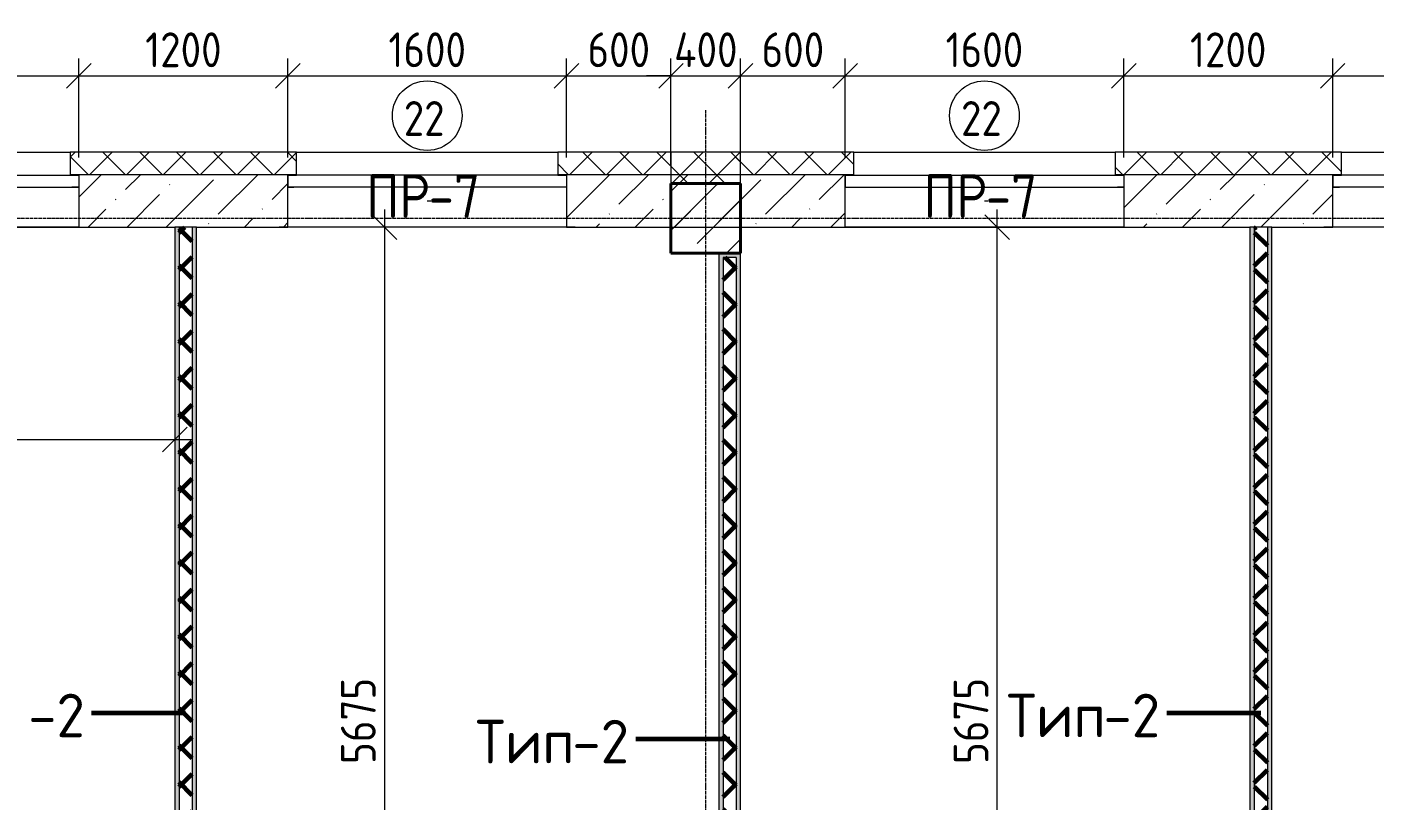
# Model space of a CAD drawing. Header units: millimetres. Extents: x -60946 to 138510, y -262288 to 24501.
# Drawn here: x -1089 to 6647, y -91886 to -87444 of the extents above; entities that cross this region are included whole.
import ezdxf

# ---------------------------------------------------------------- set-up
doc = ezdxf.new("R2010")
doc.units = ezdxf.units.MM
doc.linetypes.add('ADSK_Линия сетки', pattern=[25, 20, -2.5, 0, -2.5])
for name, color, linetype, lineweight in [('2)Тип-2', 3, 'Continuous', 60), ('_ Окна', 7, 'Continuous', 18), ('Марки', 7, 'Continuous', 20), ('Марки окон', 7, 'Continuous', 20), ('Несущие колонны', 7, 'Continuous', 18), ('Окна', 7, 'Continuous', 9), ('Оси', 7, 'Continuous', 9), ('Размеры', 7, 'Continuous', 9), ('Стены внутренние', 7, 'Continuous', 18), ('Стены наружные', 7, 'Continuous', 18), ('Стены штриховка', 7, 'Continuous', 9)]:
    doc.layers.add(name, color=color, linetype=linetype, lineweight=lineweight)
doc.styles.add('GOST Common_2', font='', dxfattribs={"width": 0.9, "height": 250})
doc.styles.add('GOST Common_3', font='', dxfattribs={"width": 0.9, "height": 200})
doc.styles.add('GOST Common_4', font='', dxfattribs={"height": 250})
doc.styles.get('GOST Common_2').set_extended_font_data('GOST Common')
doc.styles.get('GOST Common_3').set_extended_font_data('GOST Common')
doc.styles.get('GOST Common_4').set_extended_font_data('GOST Common')
doc.dimstyles.new('ADSK_Основной_2_0_1', dxfattribs={"dimscale": 304.8, "dimtxt": 201.142999, "dimasz": 0.463911, "dimexe": 0.328084, "dimexo": 0.328084, "dimgap": 0.164042, "dimtad": 1, "dimdec": 3, "dimrnd": 0.001, "dimdsep": 46, "dimtxsty": 'GOST Common_3', "dimblk1": 'OBLIQUE', "dimblk2": 'OBLIQUE', "dimsah": 1, "dimcen": 0.09, "dimdle": 0.328084, "dimazin": 2, "dimtfac": 1, "dimtdec": 4, "dimtix": 1, "dimtmove": 1, "dimatfit": 3, "dimfxl": 1, "dimtvp": 1, "dimtolj": 1, "dimtzin": 0, "dimlwd": 20, "dimlwe": 20, "dimarcsym": 2})
doc.dimstyles.new('ADSK_Основной_2_0_2', dxfattribs={"dimscale": 304.8, "dimtxt": 201.142999, "dimasz": 0.463911, "dimexe": 0.328084, "dimexo": 0.328084, "dimgap": 0.164042, "dimtad": 1, "dimdec": 3, "dimrnd": 0.001, "dimdsep": 46, "dimtxsty": 'GOST Common_3', "dimblk1": 'OBLIQUE', "dimblk2": 'OBLIQUE', "dimsah": 1, "dimcen": 0.09, "dimdle": 0.328084, "dimazin": 2, "dimtfac": 1, "dimtdec": 4, "dimtix": 1, "dimtmove": 0, "dimatfit": 3, "dimfxl": 1, "dimtvp": 1, "dimtolj": 1, "dimtzin": 0, "dimlwd": 20, "dimlwe": 20, "dimarcsym": 2})
pattern_1 = [(45, (9.36, -97949.04), (-106.066, 106.066), []), (135, (9.36, -97949.04), (-106.066, -106.066), [])]

# ---------------------------------------------------------------- blocks, each defined once
blk = doc.blocks.new('ADSK_КолоннаЖБ_Прямоугольная - 400x400 мм-1807143-Кладочный план 2-го этаж')
at = {"layer": 'Несущие колонны', "lineweight": 40}
for p, q in [((-200, 200), (200, 200)), ((-200, -200), (-200, 200)), ((200, 200), (200, -200)), ((200, -200), (-200, -200))]:
    blk.add_line(p, q, dxfattribs=at)
blk = doc.blocks.new('ОКНО L03 _2СТ_RS - ОК-5_1600х2000h-3556607-Кладочный план 2-го этаж')
at = {"layer": '_ Окна'}
for p, q in [((-838.1, -79), (761.9, -79)), ((-838.1, -149), (-838.1, -79)), ((-838.1, -79), (-803.1, -79)), ((-838.1, -149), (761.9, -149)), ((-838.1, -149), (-833.1, -149)), ((-818.1, -79), (-38.1, -79)), ((-818.1, -149), (-38.1, -149)), ((-38.1, -79), (741.9, -79)), ((-38.1, -149), (741.9, -149)), ((761.9, -79), (726.9, -79)), ((761.9, -149), (756.9, -149)), ((761.9, -149), (761.9, -79))]:
    blk.add_line(p, q, dxfattribs=at)
at = {"layer": 'Окна'}
blk.add_line((-888.1, 150), (811.9, 150), dxfattribs=at)
blk = doc.blocks.new('ОКНО L03 _2СТ_RS - ОК-5_1600х2000h-3556615-Кладочный план 2-го этаж')
at = {"layer": '_ Окна'}
for p, q in [((-838.1, 149), (761.9, 149)), ((-838.1, 149), (-838.1, 79)), ((-838.1, 149), (-833.1, 149)), ((-838.1, 79), (761.9, 79)), ((-838.1, 79), (-803.1, 79)), ((-818.1, 149), (-38.1, 149)), ((-818.1, 79), (-38.1, 79)), ((-38.1, 149), (741.9, 149)), ((-38.1, 79), (741.9, 79)), ((761.9, 79), (726.9, 79)), ((761.9, 149), (756.9, 149)), ((761.9, 149), (761.9, 79))]:
    blk.add_line(p, q, dxfattribs=at)
at = {"layer": 'Окна'}
blk.add_line((-888.1, -150), (811.9, -150), dxfattribs=at)
blk = doc.blocks.new('ОКНО L01 _СТ_RS - ОК-3_1200х2000h_противоударное-3556419-Кладочный план 2-го этаж')
at = {"layer": '_ Окна'}
for p, q in [((-638.1, 149), (561.9, 149)), ((-638.1, 149), (-638.1, 79)), ((-638.1, 149), (-633.1, 149)), ((-638.1, 79), (561.9, 79)), ((-638.1, 79), (-598.1, 79)), ((-618.1, 149), (541.9, 149)), ((-618.1, 79), (541.9, 79)), ((561.9, 79), (521.9, 79)), ((561.9, 149), (556.9, 149)), ((561.9, 149), (561.9, 79))]:
    blk.add_line(p, q, dxfattribs=at)
at = {"layer": 'Окна'}
blk.add_line((-688.1, -150), (611.9, -150), dxfattribs=at)
blk = doc.blocks.new('ОКНО L01 _СТ_RS - ОК-3_1200х2000h_противоударное-3556414-Кладочный план 2-го этаж')
at = {"layer": '_ Окна'}
for p, q in [((-638.1, -79), (561.9, -79)), ((-638.1, -149), (-638.1, -79)), ((-638.1, -79), (-598.1, -79)), ((-638.1, -149), (561.9, -149)), ((-638.1, -149), (-633.1, -149)), ((-618.1, -79), (541.9, -79)), ((-618.1, -149), (541.9, -149)), ((561.9, -79), (521.9, -79)), ((561.9, -149), (556.9, -149)), ((561.9, -149), (561.9, -79))]:
    blk.add_line(p, q, dxfattribs=at)
at = {"layer": 'Окна'}
blk.add_line((-688.1, 150), (611.9, 150), dxfattribs=at)
blk = doc.blocks.new('_Oblique')
at = {"color": 0, "linetype": 'ByBlock', "lineweight": -2}
blk.add_line((-0.5, -0.5), (0.5, 0.5), dxfattribs=at)
blk = doc.blocks.new('*D4547')
at = {"layer": 'Defpoints', "color": 0, "transparency": 16777216}
for p in [(-790.6, -87725.6), (-1990.6, -88295.1), (-790.6, -88295.1)]:
    blk.add_point(p, dxfattribs=at)
at = {"layer": 'Размеры', "color": 0, "lineweight": 20, "transparency": 16777216}
for p, q in [((-1990.6, -88195.1), (-1990.6, -87625.6)), ((-790.6, -88195.1), (-790.6, -87625.6)), ((-2090.6, -87725.6), (-690.6, -87725.6))]:
    blk.add_line(p, q, dxfattribs=at)
at = {"layer": 'Размеры', "color": 0, "lineweight": 20, "transparency": 16777216, "xscale": 141.4, "yscale": 141.4, "zscale": 141.4, "rotation": 180}
blk.add_blockref('_Oblique', (-1990.6, -87725.6), dxfattribs=at)
at = {"layer": 'Размеры', "color": 0, "lineweight": 20, "transparency": 16777216, "xscale": 141.4, "yscale": 141.4, "zscale": 141.4}
blk.add_blockref('_Oblique', (-790.6, -87725.6), dxfattribs=at)
at = {"layer": 'Размеры', "color": 0, "lineweight": 9, "transparency": 16777216, "insert": (-1390.6, -87575.6), "char_height": 200, "width": 560.473, "attachment_point": 5, "style": 'GOST Common_3'}
blk.add_mtext('\\A1;1200', dxfattribs=at)
blk = doc.blocks.new('*D4548')
at = {"layer": 'Defpoints', "color": 0, "transparency": 16777216}
for p in [(409.4, -87725.6), (-790.6, -88295.1), (409.4, -88295.1)]:
    blk.add_point(p, dxfattribs=at)
at = {"layer": 'Размеры', "color": 0, "lineweight": 20, "transparency": 16777216}
for p, q in [((-790.6, -88195.1), (-790.6, -87625.6)), ((409.4, -88195.1), (409.4, -87625.6)), ((-890.6, -87725.6), (509.4, -87725.6))]:
    blk.add_line(p, q, dxfattribs=at)
at = {"layer": 'Размеры', "color": 0, "lineweight": 20, "transparency": 16777216, "xscale": 141.4, "yscale": 141.4, "zscale": 141.4, "rotation": 180}
blk.add_blockref('_Oblique', (-790.6, -87725.6), dxfattribs=at)
at = {"layer": 'Размеры', "color": 0, "lineweight": 20, "transparency": 16777216, "xscale": 141.4, "yscale": 141.4, "zscale": 141.4}
blk.add_blockref('_Oblique', (409.4, -87725.6), dxfattribs=at)
at = {"layer": 'Размеры', "color": 0, "lineweight": 9, "transparency": 16777216, "insert": (-190.6, -87575.6), "char_height": 200, "width": 560.473, "attachment_point": 5, "style": 'GOST Common_3'}
blk.add_mtext('\\A1;1200', dxfattribs=at)
blk = doc.blocks.new('*D4549')
at = {"layer": 'Defpoints', "color": 0, "transparency": 16777216}
for p in [(2009.4, -87725.6), (409.4, -88295.1), (2009.4, -88295.1)]:
    blk.add_point(p, dxfattribs=at)
at = {"layer": 'Размеры', "color": 0, "lineweight": 20, "transparency": 16777216}
for p, q in [((409.4, -88195.1), (409.4, -87625.6)), ((2009.4, -88195.1), (2009.4, -87625.6)), ((309.4, -87725.6), (2109.4, -87725.6))]:
    blk.add_line(p, q, dxfattribs=at)
at = {"layer": 'Размеры', "color": 0, "lineweight": 20, "transparency": 16777216, "xscale": 141.4, "yscale": 141.4, "zscale": 141.4, "rotation": 180}
blk.add_blockref('_Oblique', (409.4, -87725.6), dxfattribs=at)
at = {"layer": 'Размеры', "color": 0, "lineweight": 20, "transparency": 16777216, "xscale": 141.4, "yscale": 141.4, "zscale": 141.4}
blk.add_blockref('_Oblique', (2009.4, -87725.6), dxfattribs=at)
at = {"layer": 'Размеры', "color": 0, "lineweight": 9, "transparency": 16777216, "insert": (1209.4, -87575.6), "char_height": 200, "width": 560.473, "attachment_point": 5, "style": 'GOST Common_3'}
blk.add_mtext('\\A1;1600', dxfattribs=at)
blk = doc.blocks.new('*D4550')
at = {"layer": 'Defpoints', "color": 0, "transparency": 16777216}
for p in [(2609.4, -87725.6), (2009.4, -88295.1), (2609.4, -88344.1)]:
    blk.add_point(p, dxfattribs=at)
at = {"layer": 'Размеры', "color": 0, "lineweight": 20, "transparency": 16777216}
for p, q in [((2009.4, -88195.1), (2009.4, -87625.6)), ((2609.4, -88244.1), (2609.4, -87625.6)), ((1909.4, -87725.6), (2709.4, -87725.6))]:
    blk.add_line(p, q, dxfattribs=at)
at = {"layer": 'Размеры', "color": 0, "lineweight": 20, "transparency": 16777216, "xscale": 141.4, "yscale": 141.4, "zscale": 141.4, "rotation": 180}
blk.add_blockref('_Oblique', (2009.4, -87725.6), dxfattribs=at)
at = {"layer": 'Размеры', "color": 0, "lineweight": 20, "transparency": 16777216, "xscale": 141.4, "yscale": 141.4, "zscale": 141.4}
blk.add_blockref('_Oblique', (2609.4, -87725.6), dxfattribs=at)
at = {"layer": 'Размеры', "color": 0, "lineweight": 9, "transparency": 16777216, "insert": (2309.4, -87575.6), "char_height": 200, "width": 454.106, "attachment_point": 5, "style": 'GOST Common_3'}
blk.add_mtext('\\A1;600', dxfattribs=at)
blk = doc.blocks.new('*D4551')
at = {"layer": 'Defpoints', "color": 0, "transparency": 16777216}
for p in [(3009.4, -87725.6), (2609.4, -88344.1), (3009.4, -88344.1)]:
    blk.add_point(p, dxfattribs=at)
at = {"layer": 'Размеры', "color": 0, "lineweight": 20, "transparency": 16777216}
for p, q in [((2609.4, -88244.1), (2609.4, -87625.6)), ((3009.4, -88244.1), (3009.4, -87625.6)), ((2609.4, -87725.6), (2468, -87725.6)), ((2609.4, -87725.6), (3009.4, -87725.6)), ((3009.4, -87725.6), (3150.8, -87725.6))]:
    blk.add_line(p, q, dxfattribs=at)
at = {"layer": 'Размеры', "color": 0, "lineweight": 20, "transparency": 16777216, "xscale": 141.4, "yscale": 141.4, "zscale": 141.4}
blk.add_blockref('_Oblique', (2609.4, -87725.6), dxfattribs=at)
at = {"layer": 'Размеры', "color": 0, "lineweight": 20, "transparency": 16777216, "xscale": 141.4, "yscale": 141.4, "zscale": 141.4, "rotation": 180}
blk.add_blockref('_Oblique', (3009.4, -87725.6), dxfattribs=at)
at = {"layer": 'Размеры', "color": 0, "lineweight": 9, "transparency": 16777216, "insert": (2809.4, -87575.6), "char_height": 200, "width": 474.561, "attachment_point": 5, "style": 'GOST Common_3'}
blk.add_mtext('\\A1;400', dxfattribs=at)
blk = doc.blocks.new('*D4552')
at = {"layer": 'Defpoints', "color": 0, "transparency": 16777216}
for p in [(3609.4, -87725.6), (3009.4, -88344.1), (3609.4, -88295.1)]:
    blk.add_point(p, dxfattribs=at)
at = {"layer": 'Размеры', "color": 0, "lineweight": 20, "transparency": 16777216}
for p, q in [((3009.4, -88244.1), (3009.4, -87625.6)), ((3609.4, -88195.1), (3609.4, -87625.6)), ((2909.4, -87725.6), (3709.4, -87725.6))]:
    blk.add_line(p, q, dxfattribs=at)
at = {"layer": 'Размеры', "color": 0, "lineweight": 20, "transparency": 16777216, "xscale": 141.4, "yscale": 141.4, "zscale": 141.4, "rotation": 180}
blk.add_blockref('_Oblique', (3009.4, -87725.6), dxfattribs=at)
at = {"layer": 'Размеры', "color": 0, "lineweight": 20, "transparency": 16777216, "xscale": 141.4, "yscale": 141.4, "zscale": 141.4}
blk.add_blockref('_Oblique', (3609.4, -87725.6), dxfattribs=at)
at = {"layer": 'Размеры', "color": 0, "lineweight": 9, "transparency": 16777216, "insert": (3309.4, -87575.6), "char_height": 200, "width": 454.106, "attachment_point": 5, "style": 'GOST Common_3'}
blk.add_mtext('\\A1;600', dxfattribs=at)
blk = doc.blocks.new('*D4553')
at = {"layer": 'Defpoints', "color": 0, "transparency": 16777216}
for p in [(5209.4, -87725.6), (3609.4, -88295.1), (5209.4, -88295.1)]:
    blk.add_point(p, dxfattribs=at)
at = {"layer": 'Размеры', "color": 0, "lineweight": 20, "transparency": 16777216}
for p, q in [((3609.4, -88195.1), (3609.4, -87625.6)), ((5209.4, -88195.1), (5209.4, -87625.6)), ((3509.4, -87725.6), (5309.4, -87725.6))]:
    blk.add_line(p, q, dxfattribs=at)
at = {"layer": 'Размеры', "color": 0, "lineweight": 20, "transparency": 16777216, "xscale": 141.4, "yscale": 141.4, "zscale": 141.4, "rotation": 180}
blk.add_blockref('_Oblique', (3609.4, -87725.6), dxfattribs=at)
at = {"layer": 'Размеры', "color": 0, "lineweight": 20, "transparency": 16777216, "xscale": 141.4, "yscale": 141.4, "zscale": 141.4}
blk.add_blockref('_Oblique', (5209.4, -87725.6), dxfattribs=at)
at = {"layer": 'Размеры', "color": 0, "lineweight": 9, "transparency": 16777216, "insert": (4409.4, -87575.6), "char_height": 200, "width": 560.473, "attachment_point": 5, "style": 'GOST Common_3'}
blk.add_mtext('\\A1;1600', dxfattribs=at)
blk = doc.blocks.new('*D4554')
at = {"layer": 'Defpoints', "color": 0, "transparency": 16777216}
for p in [(6409.4, -87725.6), (5209.4, -88295.1), (6409.4, -88295.1)]:
    blk.add_point(p, dxfattribs=at)
at = {"layer": 'Размеры', "color": 0, "lineweight": 20, "transparency": 16777216}
for p, q in [((5209.4, -88195.1), (5209.4, -87625.6)), ((6409.4, -88195.1), (6409.4, -87625.6)), ((5109.4, -87725.6), (6509.4, -87725.6))]:
    blk.add_line(p, q, dxfattribs=at)
at = {"layer": 'Размеры', "color": 0, "lineweight": 20, "transparency": 16777216, "xscale": 141.4, "yscale": 141.4, "zscale": 141.4, "rotation": 180}
blk.add_blockref('_Oblique', (5209.4, -87725.6), dxfattribs=at)
at = {"layer": 'Размеры', "color": 0, "lineweight": 20, "transparency": 16777216, "xscale": 141.4, "yscale": 141.4, "zscale": 141.4}
blk.add_blockref('_Oblique', (6409.4, -87725.6), dxfattribs=at)
at = {"layer": 'Размеры', "color": 0, "lineweight": 9, "transparency": 16777216, "insert": (5809.4, -87575.6), "char_height": 200, "width": 560.473, "attachment_point": 5, "style": 'GOST Common_3'}
blk.add_mtext('\\A1;1200', dxfattribs=at)
blk = doc.blocks.new('*D4555')
at = {"layer": 'Defpoints', "color": 0, "transparency": 16777216}
for p in [(7609.4, -87725.6), (6409.4, -88295.1), (7609.4, -88295.1)]:
    blk.add_point(p, dxfattribs=at)
at = {"layer": 'Размеры', "color": 0, "lineweight": 20, "transparency": 16777216}
for p, q in [((6409.4, -88195.1), (6409.4, -87625.6)), ((7609.4, -88195.1), (7609.4, -87625.6)), ((6309.4, -87725.6), (7709.4, -87725.6))]:
    blk.add_line(p, q, dxfattribs=at)
at = {"layer": 'Размеры', "color": 0, "lineweight": 20, "transparency": 16777216, "xscale": 141.4, "yscale": 141.4, "zscale": 141.4, "rotation": 180}
blk.add_blockref('_Oblique', (6409.4, -87725.6), dxfattribs=at)
at = {"layer": 'Размеры', "color": 0, "lineweight": 20, "transparency": 16777216, "xscale": 141.4, "yscale": 141.4, "zscale": 141.4}
blk.add_blockref('_Oblique', (7609.4, -87725.6), dxfattribs=at)
at = {"layer": 'Размеры', "color": 0, "lineweight": 9, "transparency": 16777216, "insert": (7009.4, -87575.6), "char_height": 200, "width": 560.473, "attachment_point": 5, "style": 'GOST Common_3'}
blk.add_mtext('\\A1;1200', dxfattribs=at)
blk = doc.blocks.new('*D4712')
at = {"layer": 'Defpoints', "color": 0, "transparency": 16777216}
for p in [(-2915.6, -89319.1), (-240.6, -89713.9), (-240.6, -89813.9)]:
    blk.add_point(p, dxfattribs=at)
at = {"layer": 'Размеры', "color": 0, "lineweight": 20, "transparency": 16777216}
for p, q in [((-2915.6, -89419.1), (-2915.6, -89913.9)), ((-3015.6, -89813.9), (-140.6, -89813.9)), ((-240.6, -89813.9), (-240.6, -89913.9))]:
    blk.add_line(p, q, dxfattribs=at)
at = {"layer": 'Размеры', "color": 0, "lineweight": 20, "transparency": 16777216, "xscale": 141.4, "yscale": 141.4, "zscale": 141.4, "rotation": 180}
blk.add_blockref('_Oblique', (-2915.6, -89813.9), dxfattribs=at)
at = {"layer": 'Размеры', "color": 0, "lineweight": 20, "transparency": 16777216, "xscale": 141.4, "yscale": 141.4, "zscale": 141.4}
blk.add_blockref('_Oblique', (-240.6, -89813.9), dxfattribs=at)
at = {"layer": 'Размеры', "color": 0, "lineweight": 9, "transparency": 16777216, "insert": (-1578.1, -89663.9), "char_height": 200, "width": 605.475, "attachment_point": 5, "style": 'GOST Common_3'}
blk.add_mtext('\\A1;2675', dxfattribs=at)
blk = doc.blocks.new('*D4764')
at = {"layer": 'Defpoints', "color": 0, "transparency": 16777216}
for p in [(1063.7, -88594.1), (384.4, -94269.1), (963.7, -94269.1)]:
    blk.add_point(p, dxfattribs=at)
at = {"layer": 'Размеры', "color": 0, "lineweight": 20, "transparency": 16777216}
for p, q in [((963.7, -88494.1), (963.7, -94369.1)), ((963.7, -88594.1), (863.7, -88594.1)), ((484.4, -94269.1), (1063.7, -94269.1))]:
    blk.add_line(p, q, dxfattribs=at)
at = {"layer": 'Размеры', "color": 0, "lineweight": 20, "transparency": 16777216, "xscale": 141.4, "yscale": 141.4, "zscale": 141.4}
for p, rotation in [((963.7, -88594.1), 90), ((963.7, -94269.1), 270)]:
    blk.add_blockref('_Oblique', p, dxfattribs=dict(at, rotation=rotation))
at = {"layer": 'Размеры', "color": 0, "lineweight": 9, "transparency": 16777216, "insert": (813.7, -91431.6), "char_height": 200, "width": 605.475, "attachment_point": 5, "rotation": 90, "style": 'GOST Common_3'}
blk.add_mtext('\\A1;5675', dxfattribs=at)
blk = doc.blocks.new('*D4941')
at = {"layer": 'Defpoints', "color": 0, "transparency": 16777216}
for p in [(4382.3, -88594.1), (4482.3, -88594.1), (5484.4, -94269.1)]:
    blk.add_point(p, dxfattribs=at)
at = {"layer": 'Размеры', "color": 0, "lineweight": 20, "transparency": 16777216}
for p, q in [((4482.3, -94369.1), (4482.3, -88494.1)), ((4482.3, -88594.1), (4582.3, -88594.1)), ((5384.4, -94269.1), (4382.3, -94269.1))]:
    blk.add_line(p, q, dxfattribs=at)
at = {"layer": 'Размеры', "color": 0, "lineweight": 20, "transparency": 16777216, "xscale": 141.4, "yscale": 141.4, "zscale": 141.4}
for p, rotation in [((4482.3, -88594.1), 90), ((4482.3, -94269.1), 270)]:
    blk.add_blockref('_Oblique', p, dxfattribs=dict(at, rotation=rotation))
at = {"layer": 'Размеры', "color": 0, "lineweight": 9, "transparency": 16777216, "insert": (4332.3, -91431.6), "char_height": 200, "width": 605.475, "attachment_point": 5, "rotation": 90, "style": 'GOST Common_3'}
blk.add_mtext('\\A1;5675', dxfattribs=at)
blk = doc.blocks.new('М_окна1 - Маркировка типоразмера-1510237-Кладочный план 2-го этаж')
at = {"layer": 'Марки окон'}
blk.add_circle((0, 0), 2, dxfattribs=at)
blk = doc.blocks.new('ADSK_Марка_Отверстие - Экземпляр_Только Марка-157312-Кладочный план 2-го этаж')
at = {"layer": 'Марки'}
blk.add_line((0, 0), (0.2, 0), dxfattribs=at)

msp = doc.modelspace()

# ---------------------------------------------------------------- hatches: boundary and pattern name
at = {"layer": '2)Тип-2'}
for points in [[(-215.6385, -94294.0666), (-215.6385, -88594.0666), (-240.6385, -88594.0666), (-240.6385, -94294.0666)], [(-140.6385, -94294.0666), (-115.6385, -94294.0666), (-115.6385, -88594.0666), (-140.6385, -88594.0666), (-140.6385, -94269.0666)], [(5934.3615, -94294.0666), (5959.3615, -94294.0666), (5959.3615, -88594.0666), (5934.3615, -88594.0666), (5934.3615, -94269.0666)], [(6034.3615, -94294.0666), (6059.3615, -94294.0666), (6059.3615, -88594.0666), (6034.3615, -88594.0666), (6034.3615, -94269.0666)], [(2884.3615, -94294.0666), (2909.3615, -94294.0666), (2909.3615, -88769.0666), (2984.3615, -88769.0666), (2984.3615, -88744.0666), (2884.3615, -88744.0666), (2884.3615, -94269.0666)], [(3009.3615, -94294.0666), (3009.3615, -88744.0666), (2984.3615, -88744.0666), (2984.3615, -94294.0666)]]:
    msp.add_hatch(color=256, dxfattribs=at).paths.add_polyline_path(points)
h = msp.add_hatch(dxfattribs=at)
h.set_pattern_fill('FP_4', color=256, style=0, pattern_type=2)
h.set_pattern_definition(pattern_1)
h.paths.add_polyline_path([(-140.6385, -94294.0666), (-140.6385, -88594.0666), (-215.6385, -88594.0666), (-215.6385, -94294.0666)])
h = msp.add_hatch(dxfattribs=at)
h.set_pattern_fill('FP_4', color=256, style=0, pattern_type=2)
h.set_pattern_definition(pattern_1)
h.paths.add_polyline_path([(6034.3615, -94294.0666), (6034.3615, -88594.0666), (5959.3615, -88594.0666), (5959.3615, -94294.0666)])
h = msp.add_hatch(dxfattribs=at)
h.set_pattern_fill('FP_4', color=256, style=0, pattern_type=2)
h.set_pattern_definition(pattern_1)
h.paths.add_polyline_path([(2984.3615, -94294.0666), (2984.3615, -88769.0666), (2909.3615, -88769.0666), (2909.3615, -94294.0666)])
at = {"layer": 'Несущие колонны', "lineweight": 9}
h = msp.add_hatch(dxfattribs=at)
h.set_pattern_fill('FP_1', color=256, style=0, pattern_type=2)
h.set_pattern_definition([(45, (9.36, -97949.04), (-224.506, 224.506), []), (45, (233.87, -97949.04), (-224.506, 224.506), [396.875, -79.375, 3.353, -76.022])])
h.paths.add_polyline_path([(2609.3615, -88744.0666), (3009.3615, -88744.0666), (3009.3615, -88344.0666), (2609.3615, -88344.0666)])
at = {"layer": 'Стены внутренние', "lineweight": 9}
h = msp.add_hatch(dxfattribs=at)
h.set_pattern_fill('FP_2', color=256, style=0, pattern_type=2)
h.set_pattern_definition([(45, (9.36, -97949.04), (84.1895, 308.696), [396.875, -79.375, 3.353, -76.022])])
h.paths.add_polyline_path([(5959.3615, -88594.0666), (6409.3615, -88594.0666), (6409.3615, -88295.0666), (5209.3615, -88295.0666), (5209.3615, -88594.0666), (5934.3615, -88594.0666)])
h.paths.add_polyline_path([(409.3615, -88594.0666), (409.3615, -88295.0666), (-790.6385, -88295.0666), (-790.6385, -88594.0666), (-115.6385, -88594.0666)])
h.paths.add_polyline_path([(7609.3615, -88594.0666), (8609.3615, -88594.0666), (8609.3615, -88344.0666), (8809.3615, -88344.0666), (8809.3615, -88294.0666), (7609.3615, -88295.0666)])
h.paths.add_polyline_path([(2009.3615, -88594.0666), (3609.3615, -88594.0666), (3609.3615, -88295.0666), (2009.3615, -88295.0666)])
h.paths.add_polyline_path([(-2940.6385, -88594.0666), (-1990.6385, -88594.0666), (-1990.6385, -88295.0666), (-2940.6385, -88294.0666), (-2940.6385, -88572.0232)])
at = {"layer": 'Стены наружные', "lineweight": 9}
h = msp.add_hatch(dxfattribs=at)
h.set_pattern_fill('FP_4', color=256, style=0, pattern_type=2)
h.set_pattern_definition(pattern_1)
h.paths.add_polyline_path([(459.3615, -88294.0666), (459.3615, -88164.0666), (-840.6385, -88164.0666), (-840.6385, -88294.0666)])
h.paths.add_polyline_path([(8609.3615, -88294.0666), (8609.3615, -88164.0666), (7559.3615, -88164.0666), (7559.3615, -88294.0666)])
h.paths.add_polyline_path([(1959.3615, -88294.0666), (3659.3615, -88294.0666), (3659.3615, -88164.0666), (1959.3615, -88164.0666)])
h.paths.add_polyline_path([(5159.3615, -88294.0666), (6459.3615, -88294.0666), (6459.3615, -88164.0666), (5159.3615, -88164.0666)])
h.paths.add_polyline_path([(-2810.6385, -88294.0666), (-1940.6385, -88294.0666), (-1940.6385, -88164.0666), (-2810.6385, -88164.0666)])
h = msp.add_hatch(dxfattribs=at)
h.set_pattern_fill('FP_4', color=256, style=0, pattern_type=2)
h.set_pattern_definition(pattern_1)
h.paths.add_polyline_path([(3009.3615, -88344.0666), (3009.3615, -88164.0666), (2609.3615, -88164.0666), (2609.3615, -88344.0666)])

# ---------------------------------------------------------------- linework, layer by layer
at = {"layer": '2)Тип-2'}
for p, q in [((-178.1385, -91386.032), (-717.4811, -91386.032)), ((5996.8615, -91386.032), (5457.5189, -91386.032)), ((2946.8615, -91536.032), (2407.5189, -91536.032))]:
    msp.add_line(p, q, dxfattribs=at)
at = {"layer": 'Несущие колонны', "lineweight": 9}
for p, q in [((3009.3615, -88344.0666), (2609.3615, -88344.0666)), ((2609.3615, -88344.0666), (2609.3615, -88744.0666)), ((3009.3615, -88744.0666), (3009.3615, -88344.0666)), ((2609.3615, -88744.0666), (3009.3615, -88744.0666))]:
    msp.add_line(p, q, dxfattribs=at)
at = {"layer": 'Оси', "linetype": 'ADSK_Линия сетки', "lineweight": 5}
for p, q in [((2809.3615, -108922.9178), (2809.3615, -87921.5904)), ((62525.08, -88544.0666), (-25230.7352, -88544.0666))]:
    msp.add_line(p, q, dxfattribs=at)
at = {"layer": 'Стены внутренние', "lineweight": 5}
for p, q in [((-840.6385, -88294.0666), (-840.6385, -88295.0666)), ((-840.6385, -88295.0666), (-790.6385, -88295.0666)), ((-790.6385, -88295.0666), (-790.6385, -88594.0666)), ((409.3615, -88594.0666), (409.3615, -88295.0666)), ((409.3615, -88295.0666), (459.3615, -88295.0666)), ((459.3615, -88295.0666), (459.3615, -88294.0666)), ((1959.3615, -88294.0666), (1959.3615, -88295.0666)), ((1959.3615, -88295.0666), (2009.3615, -88295.0666)), ((2009.3615, -88295.0666), (2009.3615, -88594.0666)), ((3609.3615, -88594.0666), (3609.3615, -88295.0666)), ((3609.3615, -88295.0666), (3659.3615, -88295.0666)), ((3659.3615, -88295.0666), (3659.3615, -88294.0666)), ((5159.3615, -88294.0666), (5159.3615, -88295.0666)), ((5159.3615, -88295.0666), (5209.3615, -88295.0666)), ((5209.3615, -88295.0666), (5209.3615, -88594.0666)), ((6409.3615, -88594.0666), (6409.3615, -88295.0666)), ((6409.3615, -88295.0666), (6459.3615, -88295.0666)), ((6459.3615, -88295.0666), (6459.3615, -88294.0666)), ((-790.6385, -88594.0666), (-1990.6385, -88594.0666)), ((-790.6385, -88594.0666), (-240.6385, -88594.0666)), ((-240.6385, -88594.0666), (-240.6385, -94269.0666)), ((-115.6385, -88594.0666), (409.3615, -88594.0666)), ((-115.6385, -94269.0666), (-115.6385, -88594.0666)), ((2009.3615, -88594.0666), (409.3615, -88594.0666)), ((2009.3615, -88594.0666), (3609.3615, -88594.0666)), ((5209.3615, -88594.0666), (3609.3615, -88594.0666)), ((5209.3615, -88594.0666), (5934.3615, -88594.0666)), ((5934.3615, -88594.0666), (5934.3615, -94269.0666)), ((6059.3615, -88594.0666), (6409.3615, -88594.0666)), ((6059.3615, -94269.0666), (6059.3615, -88594.0666)), ((7609.3615, -88594.0666), (6409.3615, -88594.0666)), ((3009.3615, -88744.0666), (2884.3615, -88744.0666)), ((2884.3615, -88744.0666), (2884.3615, -94269.0666)), ((3009.3615, -94269.0666), (3009.3615, -88744.0666))]:
    msp.add_line(p, q, dxfattribs=at)
at = {"layer": 'Стены наружные', "lineweight": 9}
for p, q in [((-1940.6385, -88164.0666), (-840.6385, -88164.0666)), ((459.3615, -88164.0666), (-840.6385, -88164.0666)), ((-840.6385, -88164.0666), (-840.6385, -88294.0666)), ((459.3615, -88294.0666), (459.3615, -88164.0666)), ((459.3615, -88164.0666), (1959.3615, -88164.0666)), ((3659.3615, -88164.0666), (1959.3615, -88164.0666)), ((1959.3615, -88164.0666), (1959.3615, -88294.0666)), ((2609.3615, -88164.0666), (2609.3615, -88344.0666)), ((3009.3615, -88344.0666), (3009.3615, -88164.0666)), ((3659.3615, -88294.0666), (3659.3615, -88164.0666)), ((3659.3615, -88164.0666), (5159.3615, -88164.0666)), ((6459.3615, -88164.0666), (5159.3615, -88164.0666)), ((5159.3615, -88164.0666), (5159.3615, -88294.0666)), ((6459.3615, -88294.0666), (6459.3615, -88164.0666)), ((6459.3615, -88164.0666), (7559.3615, -88164.0666)), ((2609.3615, -88344.0666), (3009.3615, -88344.0666))]:
    msp.add_line(p, q, dxfattribs=at)
at = {"layer": 'Стены штриховка', "lineweight": 9}
for p, q in [((459.3615, -88294.0666), (-840.6385, -88294.0666)), ((3659.3615, -88294.0666), (1959.3615, -88294.0666)), ((6459.3615, -88294.0666), (5159.3615, -88294.0666)), ((-115.6385, -88594.0666), (-240.6385, -88594.0666)), ((-215.6385, -88594.0666), (-215.6385, -94294.0666)), ((-140.6385, -88594.0666), (-140.6385, -94294.0666)), ((6059.3615, -88594.0666), (5934.3615, -88594.0666)), ((5959.3615, -88594.0666), (5959.3615, -94294.0666)), ((6034.3615, -88594.0666), (6034.3615, -94294.0666)), ((2984.3615, -88769.0666), (2909.3615, -88769.0666)), ((2909.3615, -88769.0666), (2909.3615, -94294.0666)), ((2984.3615, -88769.0666), (2984.3615, -94294.0666))]:
    msp.add_line(p, q, dxfattribs=at)

# ---------------------------------------------------------------- block references
at = {"layer": 'Марки', "xscale": 99.99999999999993, "yscale": 99.99999999999993, "zscale": 99.99999999999993}
for p in [(1209.3615, -88444.0666), (4409.3615, -88444.0666)]:
    msp.add_blockref('ADSK_Марка_Отверстие - Экземпляр_Только Марка-157312-Кладочный план 2-го этаж', p, dxfattribs=at)
at = {"layer": 'Марки окон', "xscale": 99.99999999999993, "yscale": 99.99999999999993, "zscale": 99.99999999999993}
for p in [(1209.3615, -87954.0666), (4409.3615, -87954.0666)]:
    msp.add_blockref('М_окна1 - Маркировка типоразмера-1510237-Кладочный план 2-го этаж', p, dxfattribs=at)
at = {"layer": 'Несущие колонны', "lineweight": 40, "rotation": 89.9999999999999}
msp.add_blockref('ADSK_КолоннаЖБ_Прямоугольная - 400x400 мм-1807143-Кладочный план 2-го этаж', (2809.3615, -88544.0666), dxfattribs=at)
at = {"layer": 'Окна'}
for name, p in [('ОКНО L01 _СТ_RS - ОК-3_1200х2000h_противоударное-3556419-Кладочный план 2-го этаж', (-1352.5385, -88444.0666)), ('ОКНО L03 _2СТ_RS - ОК-5_1600х2000h-3556615-Кладочный план 2-го этаж', (4447.4615, -88444.0666))]:
    msp.add_blockref(name, p, dxfattribs=at)
at = {"layer": 'Окна', "rotation": 180}
for name, p in [('ОКНО L03 _2СТ_RS - ОК-5_1600х2000h-3556607-Кладочный план 2-го этаж', (1171.2615, -88444.0666)), ('ОКНО L01 _СТ_RS - ОК-3_1200х2000h_противоударное-3556414-Кладочный план 2-го этаж', (6971.2615, -88444.0666))]:
    msp.add_blockref(name, p, dxfattribs=at)

# ---------------------------------------------------------------- texts
at = {"layer": '2)Тип-2', "color": 116, "lineweight": 9, "true_color": 0x008040, "char_height": 250, "attachment_point": 1, "style": 'GOST Common_4'}
for s, insert, width in [('-2', (-1081.8561, -91275.1049), 432.91125), ('Тип', (4537.5189, -91275.1049), 673.4175), ('-2', (5093.1439, -91275.1049), 432.91125), ('Тип', (1487.5189, -91425.1049), 673.4175), ('-2', (2043.1439, -91425.1049), 432.91125)]:
    msp.add_mtext(s, dxfattribs=dict(at, insert=insert, width=width))
at = {"layer": 'Марки', "lineweight": 9, "char_height": 250, "attachment_point": 1, "style": 'GOST Common_2'}
for s, insert, width in [('ПР', (859.4307, -88291.0854), 432.91125), ('-7', (1216.6182, -88291.0854), 389.620125), ('ПР', (4059.4307, -88291.0854), 432.91125), ('-7', (4416.6182, -88291.0854), 389.620125)]:
    msp.add_mtext(s, dxfattribs=dict(at, insert=insert, width=width))
at = {"layer": 'Марки окон', "lineweight": 5, "char_height": 200, "width": 317.46825, "attachment_point": 1, "style": 'GOST Common_3'}
for insert in [(1074.8041, -87870.2812), (4274.8041, -87870.2812)]:
    msp.add_mtext('22', dxfattribs=dict(at, insert=insert))

# ---------------------------------------------------------------- dimensions: what is measured, and where the dimension line sits
at = {"layer": 'Размеры', "lineweight": 9}
for base, p1, p2, dimstyle, override, picture, middle in [((-790.6385, -87725.5648), (-1990.6385, -88295.0666), (-790.6385, -88295.0666), 'ADSK_Основной_2_0_1', {"dimpost": '<>', "dimfxl": 1200}, '*D4547', (-1390.6385, -87575.5648)), ((409.3615, -87725.5648), (-790.6385, -88295.0666), (409.3615, -88295.0666), 'ADSK_Основной_2_0_1', {"dimpost": '<>', "dimfxl": 1200}, '*D4548', (-190.6385, -87575.5648)), ((2009.3615, -87725.5648), (409.3615, -88295.0666), (2009.3615, -88295.0666), 'ADSK_Основной_2_0_1', {"dimpost": '<>', "dimfxl": 1600}, '*D4549', (1209.3615, -87575.5648)), ((2609.3615, -87725.5648), (2009.3615, -88295.0666), (2609.3615, -88344.0666), 'ADSK_Основной_2_0_1', {"dimpost": '<>', "dimfxl": 601.997508}, '*D4550', (2309.3615, -87575.5648)), ((3009.3615, -87725.5648), (2609.3615, -88344.0666), (3009.3615, -88344.0666), 'ADSK_Основной_2_0_1', {"dimpost": '<>', "dimfxl": 400}, '*D4551', (2809.3615, -87575.5648)), ((3609.3615, -87725.5648), (3009.3615, -88344.0666), (3609.3615, -88295.0666), 'ADSK_Основной_2_0_1', {"dimpost": '<>', "dimfxl": 601.997508}, '*D4552', (3309.3615, -87575.5648)), ((5209.3615, -87725.5648), (3609.3615, -88295.0666), (5209.3615, -88295.0666), 'ADSK_Основной_2_0_1', {"dimpost": '<>', "dimfxl": 1600}, '*D4553', (4409.3615, -87575.5648)), ((6409.3615, -87725.5648), (5209.3615, -88295.0666), (6409.3615, -88295.0666), 'ADSK_Основной_2_0_1', {"dimpost": '<>', "dimfxl": 1200}, '*D4554', (5809.3615, -87575.5648)), ((7609.3615, -87725.5648), (6409.3615, -88295.0666), (7609.3615, -88295.0666), 'ADSK_Основной_2_0_1', {"dimpost": '<>', "dimfxl": 1200}, '*D4555', (7009.3615, -87575.5648)), ((-240.6385, -89813.8717), (-2915.6385, -89319.0666), (-240.6385, -89713.8868), 'ADSK_Основной_2_0_2', {"dimpost": '<>', "dimfxl": 2703.980034}, '*D4712', (-1578.1385, -89663.8717))]:
    dim = msp.add_linear_dim(base=base, p1=p1, p2=p2, dimstyle=dimstyle, override=override, dxfattribs=at)
    dim.commit()
    dim.dimension.update_dxf_attribs({"geometry": picture, "text_midpoint": middle})
for base, p1, p2, override, picture, middle in [((963.73, -94269.0666), (1063.7148, -88594.0666), (384.3615, -94269.0666), {"dimpost": '<>', "dimfxl": 5715.517996}, '*D4764', (813.73, -91431.5666)), ((4482.2993, -88594.0666), (5484.3615, -94269.0666), (4382.3144, -88594.0666), {"dimpost": '<>', "dimfxl": 5781.014862}, '*D4941', (4332.2993, -91431.5666))]:
    dim = msp.add_linear_dim(base=base, p1=p1, p2=p2, angle=90, dimstyle='ADSK_Основной_2_0_2', override=override, dxfattribs=at)
    dim.commit()
    dim.dimension.update_dxf_attribs({"geometry": picture, "text_midpoint": middle})

doc.saveas('drawing.dxf')
